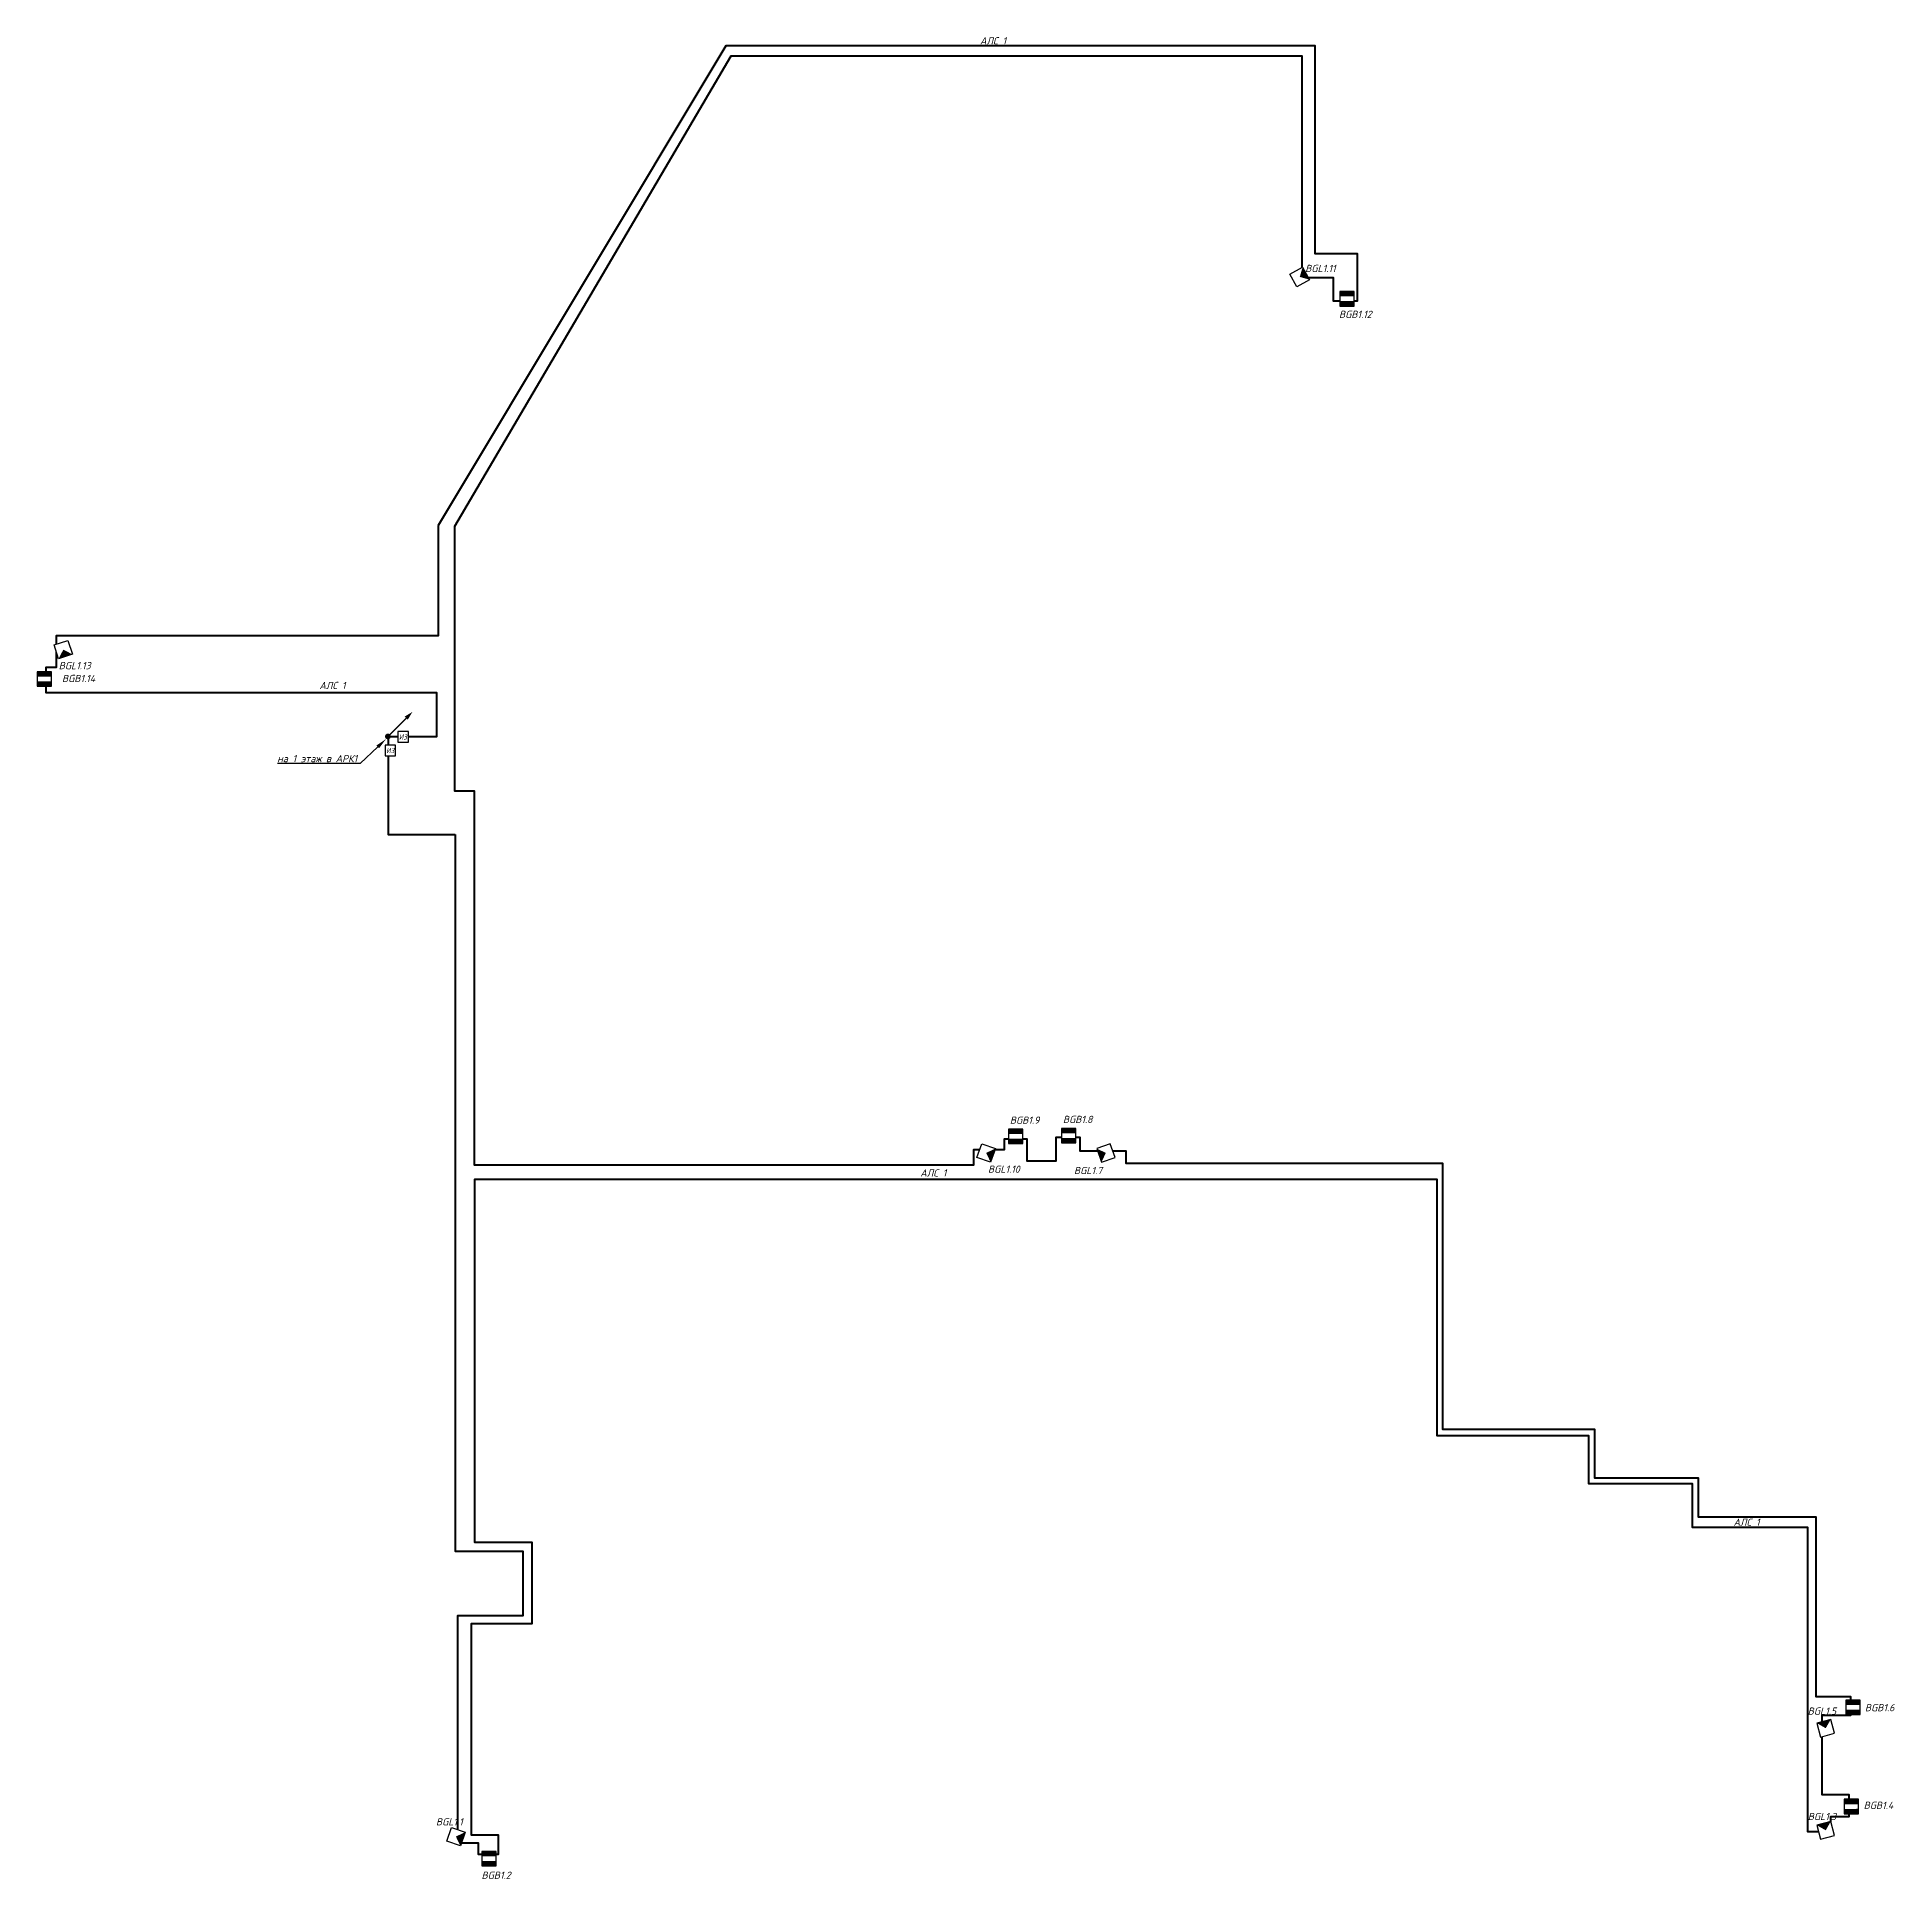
# Model space of a CAD drawing. Extents: x -72636 to 8142370, y -29900 to 852868.
# Drawn here: x 249822 to 314152, y 95046 to 158833 of the extents above; entities that cross this region are included whole.
import ezdxf
from ezdxf import colors
from ezdxf.entities.mleader import LeaderData, LeaderLine
from ezdxf.enums import TextEntityAlignment as Align
from ezdxf.math import Vec2, Vec3

# ---------------------------------------------------------------- set-up
doc = ezdxf.new("R2010")
doc.units = 0
doc.header["$LTSCALE"] = 100
doc.header["$PDMODE"] = 1
doc.header["$PDSIZE"] = 200
doc.layers.add('!!ВОК', color=30, linetype='Continuous')
doc.layers.add('RC-Позиционные_обозначения', color=7, linetype='Continuous')
for name, color, linetype, lineweight in [('RC-Извещатели_охранные', 5, 'Continuous', 30), ('RC-Прочее_оборудование', 1, 'Continuous', 30), ('АП_АСУ_ОсновнаяТолстая', 7, 'Continuous', 30), ('Кабельные стояки', 7, 'Continuous', 25)]:
    doc.layers.add(name, color=color, linetype=linetype, lineweight=lineweight)
doc.styles.add('ISOCPEUR', font='isocpeui.ttf', dxfattribs={"height": 250})
doc.linetypes.add('ограждение1', pattern='A,0.25,-0.1,[133,ltypeshp.shx,S=0.1,R=0,X=-0.1,Y=0],-0.1,1', length=1.45)

# ---------------------------------------------------------------- blocks, each defined once
blk = doc.blocks.new('RC-UGO-IOPPA-01')
blk.add_wipeout([(2.5, -2.5), (2.5, 2.5), (-2.5, 2.5), (-2.5, -2.5)]).dxf.layer = 'RC-Извещатели_охранные'
blk.add_wipeout([(-2.5, -2.5), (-2.5, 2.5), (2.5, 2.5), (2.5, -2.5)]).dxf.layer = 'RC-Извещатели_охранные'
at = {"layer": 'RC-Извещатели_охранные'}
h = blk.add_hatch(color=256, dxfattribs=at)
h.dxf.hatch_style = 1
h.paths.add_polyline_path([(2.5, -2.5), (2.5, 2.5), (0, 0)])
blk.add_lwpolyline([(-2.5, -2.5), (2.5, -2.5), (2.5, 2.5), (-2.5, 2.5)], close=True, dxfattribs=at)
at = {"layer": 'RC-Извещатели_охранные', "style": 'ISOCPEUR'}
blk.add_attdef('PSTN', text='', height=2.5, dxfattribs=at).set_placement((0.98, 2.6), align=Align.BOTTOM_LEFT)
blk = doc.blocks.new('RC-UGO-IOM-02')
at = {"layer": 'RC-Извещатели_охранные'}
blk.add_point((0, 0), dxfattribs=at)
blk.add_wipeout([(2.5, -2.5), (2.5, 2.5), (-2.5, 2.5), (-2.5, -2.5)]).dxf.layer = 'RC-Извещатели_охранные'
blk.add_wipeout([(-2.5, -2.5), (-2.5, 2.5), (2.5, 2.5), (2.5, -2.5)]).dxf.layer = 'RC-Извещатели_охранные'
h = blk.add_hatch(color=256, dxfattribs=at)
h.dxf.hatch_style = 1
h.paths.add_polyline_path([(2.5, 0.8), (2.5, 2.51), (-2.5, 2.5), (-2.5, 0.8)])
h = blk.add_hatch(color=256, dxfattribs=at)
h.dxf.hatch_style = 1
h.paths.add_polyline_path([(2.5, -2.5), (2.5, -0.79), (-2.5, -0.8), (-2.5, -2.5)])
blk.add_lwpolyline([(-2.5, -2.5), (2.5, -2.5), (2.5, 2.5), (-2.5, 2.5)], close=True, dxfattribs=at)
at = {"layer": 'RC-Извещатели_охранные', "style": 'ISOCPEUR'}
blk.add_attdef('PSTN', text='', height=2.5, dxfattribs=at).set_placement((0.98, 2.6), align=Align.BOTTOM_LEFT)
blk = doc.blocks.new('*U64')
blk.add_hatch(color=256).paths.add_polyline_path([(-0.71, -0.71, 1), (0.71, 0.71, 1)])
at = {"const_width": 0.5}
blk.add_lwpolyline([(0.5, 0.5), (6.38, 6.38)], dxfattribs=at)
blk.add_lwpolyline([(8.5, 8.5, 0, 1.5, 0), (6.38, 6.38, 2, 2, 0)], format="xyseb")
blk = doc.blocks.new('RC-UGO-IZ-01')
blk.add_wipeout([(-2.5, -2.5), (-2.5, 2.5), (2.5, 2.5), (2.5, -2.5)]).dxf.layer = 'RC-Прочее_оборудование'
at = {"layer": 'RC-Прочее_оборудование'}
blk.add_lwpolyline([(-2.5, 2.5), (-2.5, -2.5), (2.5, -2.5), (2.5, 2.5), (-2.5, 2.5)], dxfattribs=at)
blk.add_point((0, 0), dxfattribs=at)
at = {"layer": 'RC-Прочее_оборудование', "style": 'ISOCPEUR', "width": 0.8}
blk.add_text('ИЗ', height=2.5, dxfattribs=at).set_placement((-1.97, -1.27))
at = {"layer": 'RC-Прочее_оборудование', "style": 'ISOCPEUR'}
blk.add_attdef('PSTN', text='', height=2.5, dxfattribs=at).set_placement((5.66, 2.58), align=Align.BOTTOM_CENTER)

msp = doc.modelspace()

# ---------------------------------------------------------------- linework, layer by layer
at = {"layer": '!!ВОК', "color": 5, "linetype": 'ограждение1', "lineweight": 50, "ltscale": 500}
for points in [[(264292, 131215), (264292, 106397), (266645, 106397), (266645, 104159), (264382, 104159), (264382, 96292), (265091, 96292), (265091, 95895), (265796, 95895), (265796, 96557), (264865, 96557), (264865, 103885), (266960, 103885), (266960, 106697), (264982, 106697), (264982, 119279), (298290, 119279), (298290, 110400), (303544, 110400), (303544, 108736), (307134, 108736), (307134, 107224), (311128, 107224), (311128, 96689), (311932, 96689), (311932, 97200), (312567, 97200), (312567, 97952), (311636, 97952), (311636, 100712), (312626, 100712), (312626, 101355), (311426, 101355), (311426, 107578), (307356, 107578), (307356, 108918), (303762, 108918), (303762, 110604), (298496, 110604), (298496, 119821), (287537, 119821), (287537, 120245), (285937, 120245), (285937, 120727), (285102, 120727), (285102, 119904), (284101, 119904), (284101, 120663), (283305, 120663), (283305, 120294), (282250, 120294), (282250, 119764), (264962, 119764), (264962, 132717), (264286, 132717), (264286, 141898), (273852, 158185), (293619, 158185), (293619, 150512), (294705, 150512), (294705, 149696), (295546, 149696), (295546, 151328), (294077, 151328), (294077, 158528), (273670, 158528), (263711, 141913), (263711, 138097), (250478, 138097), (250478, 137001), (250121, 137001), (250121, 136135), (263649, 136135), (263649, 134594), (261980, 134594)], [(261980, 134594), (261980, 131215), (264292, 131215)]]:
    msp.add_lwpolyline(points, dxfattribs=at)

# ---------------------------------------------------------------- block references
at = {"layer": 'Кабельные стояки', "color": 5, "xscale": 100, "yscale": 100, "zscale": 100}
msp.add_blockref('*U64', (261968, 134612), dxfattribs=at)

# ---------------------------------------------------------------- texts
at = {"color": 7, "lineweight": 30, "ltscale": 100, "char_height": 250, "width": 1074.44, "attachment_point": 1, "style": 'ISOCPEUR'}
for insert in [(282473, 158832), (259596, 136504), (280403, 119620), (308566, 107525)]:
    msp.add_mtext('{\\C256;АЛС 1}', dxfattribs=dict(at, insert=insert))

# ---------------------------------------------------------------- leaders
at = {"layer": 'АП_АСУ_ОсновнаяТолстая'}
ml = msp.add_multileader_mtext('Standard', dxfattribs=at)
ml.set_content('на 1 этаж в АРК1', color=256, style='ISOCPEUR')
ml.set_leader_properties()
ml.build(insert=Vec2(0, 0))
ml.multileader.update_dxf_attribs({"text_left_attachment_type": 6, "text_right_attachment_type": 6, "dogleg_length": 100, "arrow_head_size": 400})
ctx = ml.context
ctx.base_point, ctx.char_height, ctx.arrow_head_size, ctx.landing_gap_size, ctx.plane_origin = Vec3(258911, 133670, 0), 250, 400, 0, Vec3(267398, 134343, 0)
ctx.left_attachment, ctx.right_attachment, ctx.text_align_type = 6, 6, 2
notes = []
notes.append((ctx, [(0, (1, 1, 0), (261006, 133670, 0), (-1, 0), 100, [(0, [(261905, 134525, 0)], 0, [])])]))
ctx.mtext.insert, ctx.mtext.width, ctx.mtext.alignment, ctx.mtext.flow_direction = Vec3(260906, 133970, 0), 2879.93, 3, 5
for ctx, leaders in notes:
    for number, flags, end, landing, length, lines in leaders:
        leader = LeaderData()
        leader.index, (leader.has_last_leader_line, leader.has_dogleg_vector, leader.attachment_direction) = number, flags
        leader.last_leader_point, leader.dogleg_vector, leader.dogleg_length = Vec3(end), Vec3(landing), length
        for number, points, colour, breaks in lines:
            line = LeaderLine()
            line.index, line.vertices, line.color, line.breaks = number, Vec3.list(points), colors.encode_raw_color(colour), breaks
            leader.lines.append(line)
        ctx.leaders.append(leader)

# ---------------------------------------------------------------- next in the draw order: block references
at = {"layer": 'RC-Извещатели_охранные', "lineweight": 30, "ltscale": 30}
ref = msp.add_blockref('RC-UGO-IOPPA-01', (293546, 150530), dxfattribs=dict(at, xscale=-100, yscale=99.99999999999996, zscale=99.99999999999997, rotation=208.9464622659841))
ref.add_attrib('PSTN', 'BGL1.11', dxfattribs={"layer": 'RC-Позиционные_обозначения', "height": 250, "style": 'ISOCPEUR'}).set_placement((294261, 150622), align=Align.BOTTOM_CENTER)
ref = msp.add_blockref('RC-UGO-IOPPA-01', (250728, 137619), dxfattribs=dict(at, xscale=-100, yscale=99.99999999999997, zscale=99.99999999999997, rotation=107.7007667399885))
ref.add_attrib('PSTN', 'BGL1.13', dxfattribs={"layer": 'RC-Позиционные_обозначения', "height": 250, "style": 'ISOCPEUR'}).set_placement((251123, 136866), align=Align.BOTTOM_CENTER)
ref = msp.add_blockref('RC-UGO-IOPPA-01', (282685, 120187), dxfattribs=dict(at, xscale=-99.99999999999999, yscale=99.99999999999997, zscale=99.99999999999997, rotation=160.8158097939745))
ref.add_attrib('PSTN', 'BGL1.10', dxfattribs={"layer": 'RC-Позиционные_обозначения', "height": 250, "style": 'ISOCPEUR'}).set_placement((283300, 119425), align=Align.BOTTOM_CENTER)
ref = msp.add_blockref('RC-UGO-IOPPA-01', (286831, 120187), dxfattribs=dict(at, xscale=100, yscale=100, zscale=100, rotation=199.1841902060254))
ref.add_attrib('PSTN', 'BGL1.7', dxfattribs={"layer": 'RC-Позиционные_обозначения', "height": 250, "style": 'ISOCPEUR'}).set_placement((286216, 119378), align=Align.BOTTOM_CENTER)
ref = msp.add_blockref('RC-UGO-IOPPA-01', (311758, 100263), dxfattribs=dict(at, xscale=99.99999999999997, yscale=99.99999999999997, zscale=99.99999999999997, rotation=105.1539753618232))
ref.add_attrib('PSTN', 'BGL1.5', dxfattribs={"layer": 'RC-Позиционные_обозначения', "height": 250, "style": 'ISOCPEUR'}).set_placement((311628, 100656), align=Align.BOTTOM_CENTER)
ref = msp.add_blockref('RC-UGO-IOPPA-01', (264323, 96510), dxfattribs=dict(at, xscale=-99.99999999999999, yscale=99.99999999999997, zscale=99.99999999999997, rotation=160.8158097939745))
ref.add_attrib('PSTN', 'BGL1.1', dxfattribs={"layer": 'RC-Позиционные_обозначения', "height": 250, "style": 'ISOCPEUR'}).set_placement((264098, 96820), align=Align.BOTTOM_CENTER)
ref = msp.add_blockref('RC-UGO-IOPPA-01', (311758, 96726), dxfattribs=dict(at, xscale=99.99999999999997, yscale=99.99999999999997, zscale=99.99999999999997, rotation=105.1539753618232))
ref.add_attrib('PSTN', 'BGL1.3', dxfattribs={"layer": 'RC-Позиционные_обозначения', "height": 250, "style": 'ISOCPEUR'}).set_placement((311628, 97006), align=Align.BOTTOM_CENTER)
at = {"layer": 'RC-Извещатели_охранные', "color": 1, "lineweight": 30, "ltscale": 30}
ref = msp.add_blockref('RC-UGO-IOM-02', (265466, 95745), dxfattribs=dict(at, xscale=100, yscale=100, zscale=100))
ref.add_attrib('PSTN', 'BGB1.2', (265211, 95046), dxfattribs={"layer": 'RC-Позиционные_обозначения', "height": 250, "style": 'ISOCPEUR'})
at = {"layer": 'RC-Прочее_оборудование', "lineweight": 30, "ltscale": 30, "xscale": 72.78425423949778, "yscale": 72.78425423949778, "zscale": 72.78425423949778}
msp.add_blockref('RC-UGO-IZ-01', (262496, 134598), dxfattribs=at)

# ---------------------------------------------------------------- next in the draw order: block references
at = {"layer": 'RC-Извещатели_охранные', "color": 1, "lineweight": 30, "ltscale": 30}
ref = msp.add_blockref('RC-UGO-IOM-02', (295180, 149771), dxfattribs=dict(at, xscale=100, yscale=100, zscale=100))
ref.add_attrib('PSTN', 'BGB1.12', (294904, 149107), dxfattribs={"layer": 'RC-Позиционные_обозначения', "height": 250, "style": 'ISOCPEUR'})
ref = msp.add_blockref('RC-UGO-IOM-02', (250072, 136599), dxfattribs=dict(at, xscale=100, yscale=100, zscale=100))
ref.add_attrib('PSTN', 'BGB1.14', (250683, 136496), dxfattribs={"layer": 'RC-Позиционные_обозначения', "height": 250, "style": 'ISOCPEUR'})
ref = msp.add_blockref('RC-UGO-IOM-02', (283706, 120760), dxfattribs=dict(at, xscale=100, yscale=100, zscale=100))
ref.add_attrib('PSTN', 'BGB1.9', (283507, 121198), dxfattribs={"layer": 'RC-Позиционные_обозначения', "height": 250, "style": 'ISOCPEUR'})
ref = msp.add_blockref('RC-UGO-IOM-02', (285543, 120785), dxfattribs=dict(at, xscale=100, yscale=100, zscale=100))
ref.add_attrib('PSTN', 'BGB1.8', (285344, 121224), dxfattribs={"layer": 'RC-Позиционные_обозначения', "height": 250, "style": 'ISOCPEUR'})
ref = msp.add_blockref('RC-UGO-IOM-02', (312700, 100988), dxfattribs=dict(at, xscale=100, yscale=100, zscale=100))
ref.add_attrib('PSTN', 'BGB1.6', (313117, 100851), dxfattribs={"layer": 'RC-Позиционные_обозначения', "height": 250, "style": 'ISOCPEUR'})
ref = msp.add_blockref('RC-UGO-IOM-02', (312644, 97550), dxfattribs=dict(at, xscale=100, yscale=100, zscale=100))
ref.add_attrib('PSTN', 'BGB1.4', (313072, 97467), dxfattribs={"layer": 'RC-Позиционные_обозначения', "height": 250, "style": 'ISOCPEUR'})
at = {"layer": 'RC-Прочее_оборудование', "lineweight": 30, "ltscale": 30, "xscale": 72.78425423949778, "yscale": 72.78425423949778, "zscale": 72.78425423949778}
msp.add_blockref('RC-UGO-IZ-01', (262055, 134127), dxfattribs=at)

doc.saveas('drawing.dxf')
